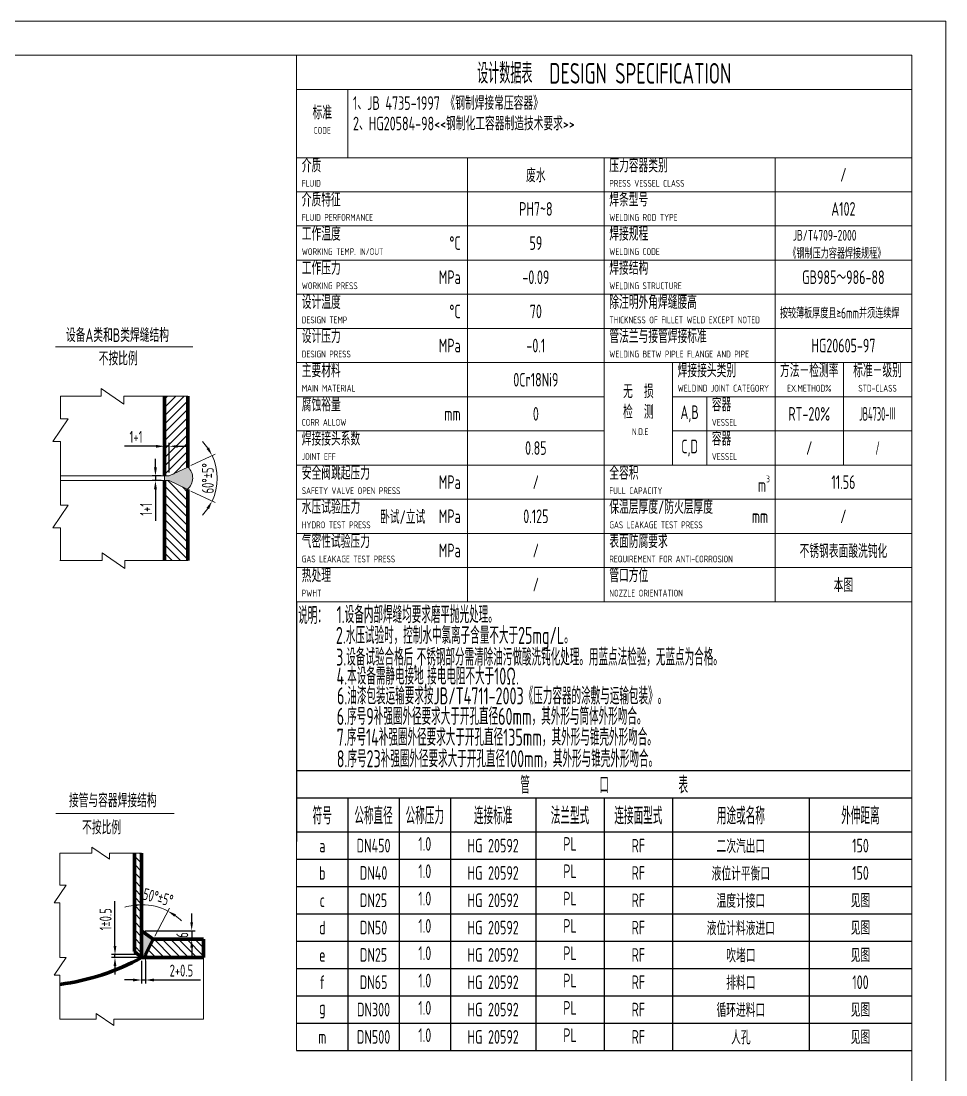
# Model space of a CAD drawing. Header units: millimetres. Extents: x -26868 to -17958, y -12097 to 518.
# Drawn here: x -22018 to -17958, y -4110 to 518 of the extents above; entities that cross this region are included whole.
import ezdxf
from ezdxf.enums import TextEntityAlignment as Align

# ---------------------------------------------------------------- set-up
doc = ezdxf.new("R2010")
doc.units = ezdxf.units.MM
doc.linetypes.add('ACAD_ISO02W100', pattern=[11, 8, -3])
for name, color, linetype, lineweight in [('标注', 7, 'Continuous', 18), ('粗实线', 4, 'Continuous', 70), ('细实线', 7, 'Continuous', 18), ('虚线', 2, 'ACAD_ISO02W100', 18)]:
    doc.layers.add(name, color=color, linetype=linetype, lineweight=lineweight)
doc.styles.add('HGCAD', font='gbenor.shx', dxfattribs={"width": 0.75, "bigfont": 'gbcbig.shx'})
doc.dimstyles.new('HGCAD$0', dxfattribs={"dimscale": 15, "dimtxt": 3.5, "dimasz": 2.5, "dimexe": 1, "dimexo": 1, "dimgap": 1, "dimtad": 1, "dimdsep": 46, "dimtxsty": 'HGCAD', "dimcen": 0, "dimadec": 1, "dimazin": 0, "dimtfac": 1, "dimtmove": 0, "dimatfit": 1, "dimfxl": 1, "dimarcsym": 0})
doc.dimstyles.new('HGCAD$2', dxfattribs={"dimscale": 15, "dimtxt": 3.5, "dimasz": 2.5, "dimexe": 1, "dimexo": 1, "dimgap": 1, "dimtad": 2, "dimtih": 1, "dimdsep": 46, "dimtxsty": 'HGCAD', "dimcen": 0, "dimazin": 0, "dimtfac": 1, "dimtmove": 0, "dimatfit": 1, "dimfxl": 1, "dimarcsym": 0})

# ---------------------------------------------------------------- blocks, each defined once
blk = doc.blocks.new('HGCAD#HGTFTK~A1Z~HGCAD图框')
at = {"layer": '细实线', "color": 7}
blk.add_lwpolyline([(10, -10), (-584, -10), (-584, 831), (10, 831)], close=True, dxfattribs=at)
at = {"layer": '细实线', "color": 2}
blk.add_lwpolyline([(0, 0), (-559, 0), (-559, 821), (0, 821)], close=True, dxfattribs=at)
blk = doc.blocks.new('*D46')
at = {"layer": 'Defpoints', "color": 0, "ltscale": 15}
for p in [(-21488.5, -3476.8), (-21437.3, -3514.2), (-21268.9, -3514.2)]:
    blk.add_point(p, dxfattribs=at)
at = {"layer": '标注', "color": 0, "lineweight": -2, "ltscale": 15}
for p, q in [((-21268.9, -3439.3), (-21268.9, -3401.8)), ((-21473.5, -3476.8), (-21253.9, -3476.8)), ((-21422.3, -3514.2), (-21253.9, -3514.2)), ((-21268.9, -3476.8), (-21268.9, -3514.2)), ((-21268.9, -3551.7), (-21268.9, -3589.2))]:
    blk.add_line(p, q, dxfattribs=at)
at = {"layer": '标注', "color": 0, "ltscale": 15}
for points in [[(-21275.1, -3439.3), (-21262.6, -3439.3), (-21268.9, -3476.8)], [(-21275.1, -3551.7), (-21262.6, -3551.7), (-21268.9, -3514.2)]]:
    blk.add_solid(points, dxfattribs=at)
at = {"layer": '标注', "color": 0, "ltscale": 15, "insert": (-21310.1, -3495.5), "char_height": 52.5, "attachment_point": 5, "rotation": 90, "style": 'HGCAD'}
blk.add_mtext('6', dxfattribs=at)
blk = doc.blocks.new('*D47')
at = {"layer": 'Defpoints', "color": 0, "ltscale": 15}
for p in [(-21488.5, -3594.2), (-21472.1, -3594.2), (-21472.1, -3693.2)]:
    blk.add_point(p, dxfattribs=at)
at = {"layer": '标注', "color": 0, "lineweight": -2, "ltscale": 15}
for p, q in [((-21488.5, -3609.2), (-21488.5, -3708.2)), ((-21472.1, -3609.2), (-21472.1, -3708.2)), ((-21526, -3693.2), (-21563.5, -3693.2)), ((-21488.5, -3693.2), (-21472.1, -3693.2)), ((-21434.6, -3693.2), (-21230.8, -3693.2))]:
    blk.add_line(p, q, dxfattribs=at)
at = {"layer": '标注', "color": 0, "ltscale": 15}
for points in [[(-21526, -3686.9), (-21526, -3699.4), (-21488.5, -3693.2)], [(-21434.6, -3686.9), (-21434.6, -3699.4), (-21472.1, -3693.2)]]:
    blk.add_solid(points, dxfattribs=at)
at = {"layer": '标注', "color": 0, "ltscale": 15, "insert": (-21314, -3651.9), "char_height": 52.5, "attachment_point": 5, "style": 'HGCAD'}
blk.add_mtext('2+0.5', dxfattribs=at)
blk = doc.blocks.new('*D48')
at = {"layer": 'Defpoints', "color": 0, "ltscale": 15}
for p in [(-21605.5, -3581.8), (-21472.1, -3581.8), (-21472.1, -3594.2)]:
    blk.add_point(p, dxfattribs=at)
at = {"layer": '标注', "color": 0, "lineweight": -2, "ltscale": 15}
for p, q in [((-21605.5, -3544.3), (-21605.5, -3346.6)), ((-21487.1, -3581.8), (-21620.5, -3581.8)), ((-21487.1, -3594.2), (-21620.5, -3594.2)), ((-21605.5, -3594.2), (-21605.5, -3581.8)), ((-21605.5, -3631.7), (-21605.5, -3669.2))]:
    blk.add_line(p, q, dxfattribs=at)
at = {"layer": '标注', "color": 0, "ltscale": 15}
for points in [[(-21611.8, -3544.3), (-21599.3, -3544.3), (-21605.5, -3581.8)], [(-21611.8, -3631.7), (-21599.3, -3631.7), (-21605.5, -3594.2)]]:
    blk.add_solid(points, dxfattribs=at)
at = {"layer": '标注', "color": 0, "ltscale": 15, "insert": (-21646.8, -3426.7), "char_height": 52.5, "attachment_point": 5, "rotation": 90, "style": 'HGCAD'}
blk.add_mtext('1%%p0.5', dxfattribs=at)
blk = doc.blocks.new('*D49')
at = {"layer": 'Defpoints', "color": 0, "ltscale": 15}
for p in [(-21488.5, -3135.7), (-21448.9, -3365.7), (-21437.3, -3514.2), (-21488.5, -3594.2), (-21472.1, -3581.8)]:
    blk.add_point(p, dxfattribs=at)
at = {"layer": '标注', "color": 0, "ltscale": 15}
blk.add_line((-21430.4, -3500.9), (-21366.7, -3377.1), dxfattribs=at)
for start, end in [(98.5656, 107.1311), (62.7614, 90), (45.6303, 54.1958)]:
    blk.add_arc((-21488.5, -3613.6), 251.1, start, end, dxfattribs=at)
for points in [[(-21526.3, -3359.1), (-21525.4, -3371.6), (-21488.5, -3362.6)], [(-21344.9, -3415.3), (-21338.3, -3404.7), (-21373.6, -3390.4)]]:
    blk.add_solid(points, dxfattribs=at)
at = {"layer": '标注', "color": 0, "ltscale": 15, "insert": (-21416.4, -3330.3), "char_height": 52.5, "attachment_point": 5, "rotation": 345.7297, "style": 'HGCAD'}
blk.add_mtext('50%%d%%p5%%D', dxfattribs=at)
blk = doc.blocks.new('*D20')
at = {"layer": 'Defpoints', "color": 0, "ltscale": 15}
for p in [(-21367.3, -1349.2), (-21387.8, -1479.6), (-21367.3, -1479.6)]:
    blk.add_point(p, dxfattribs=at)
at = {"layer": '标注', "color": 0, "lineweight": -2, "ltscale": 15}
for p, q in [((-21387.8, -1464.6), (-21387.8, -1334.2)), ((-21367.3, -1464.6), (-21367.3, -1334.2)), ((-21425.3, -1349.2), (-21564, -1349.2)), ((-21367.3, -1349.2), (-21387.8, -1349.2)), ((-21329.8, -1349.2), (-21292.3, -1349.2))]:
    blk.add_line(p, q, dxfattribs=at)
at = {"layer": '标注', "color": 0, "ltscale": 15}
for points in [[(-21425.3, -1343), (-21425.3, -1355.5), (-21387.8, -1349.2)], [(-21329.8, -1343), (-21329.8, -1355.5), (-21367.3, -1349.2)]]:
    blk.add_solid(points, dxfattribs=at)
at = {"layer": '标注', "color": 0, "ltscale": 15, "insert": (-21513.4, -1308), "char_height": 52.5, "attachment_point": 5, "style": 'HGCAD'}
blk.add_mtext('1+1', dxfattribs=at)
blk = doc.blocks.new('*D21')
at = {"layer": 'Defpoints', "color": 0, "ltscale": 15}
for p in [(-21387.8, -1479.6), (-21428, -1500.1), (-21387.8, -1500.1)]:
    blk.add_point(p, dxfattribs=at)
at = {"layer": '标注', "color": 0, "lineweight": -2, "ltscale": 15}
for p, q in [((-21428, -1442.1), (-21428, -1404.6)), ((-21402.8, -1479.6), (-21443, -1479.6)), ((-21428, -1479.6), (-21428, -1500.1)), ((-21402.8, -1500.1), (-21443, -1500.1)), ((-21428, -1537.6), (-21428, -1676.3))]:
    blk.add_line(p, q, dxfattribs=at)
at = {"layer": '标注', "color": 0, "ltscale": 15}
for points in [[(-21434.2, -1442.1), (-21421.7, -1442.1), (-21428, -1479.6)], [(-21434.2, -1537.6), (-21421.7, -1537.6), (-21428, -1500.1)]]:
    blk.add_solid(points, dxfattribs=at)
at = {"layer": '标注', "color": 0, "ltscale": 15, "insert": (-21469.2, -1625.7), "char_height": 52.5, "attachment_point": 5, "rotation": 90, "style": 'HGCAD'}
blk.add_mtext('1+1', dxfattribs=at)
blk = doc.blocks.new('*D22')
at = {"layer": 'Defpoints', "color": 0, "ltscale": 15}
for p in [(-21367.3, -1479.6), (-21285.4, -1440.6), (-21367.3, -1500.1), (-21159.2, -1524.1), (-21285.4, -1539.1)]:
    blk.add_point(p, dxfattribs=at)
at = {"layer": '标注', "color": 0, "ltscale": 15}
for p, q in [((-21271.9, -1434.2), (-21165.7, -1383.6)), ((-21271.9, -1545.6), (-21165.7, -1596.1))]:
    blk.add_line(p, q, dxfattribs=at)
for start, end in [(34.7306, 43.9952), (334.534, 25.466), (316.0048, 325.2694)]:
    blk.add_arc((-21388.8, -1489.9), 232.2, start, end, dxfattribs=at)
for points in [[(-21192.6, -1354.5), (-21203.4, -1360.7), (-21179.2, -1390)], [(-21203.4, -1619), (-21192.6, -1625.3), (-21179.2, -1589.7)]]:
    blk.add_solid(points, dxfattribs=at)
at = {"layer": '标注', "color": 0, "ltscale": 15, "insert": (-21197.9, -1489.9), "char_height": 52.5, "attachment_point": 5, "rotation": 90, "style": 'HGCAD'}
blk.add_mtext('60%%d%%p5%%D', dxfattribs=at)
blk = doc.blocks.new('HGCAD设计数据表-管口表-表头')
at = {"color": 7, "linetype": 'Continuous', "lineweight": -3}
for p, q in [((-180, 0), (-180, -18)), ((-180, -8), (0, -8)), ((-165, -8), (-165, -18)), ((-150, -8), (-150, -18)), ((-135, -8), (-135, -18)), ((-110, -8), (-110, -18)), ((-90, -8), (-90, -18)), ((-70, -8), (-70, -18)), ((-30, -8), (-30, -18)), ((-180, -18), (0, -18))]:
    blk.add_line(p, q, dxfattribs=at)
at = {"color": 7, "linetype": 'Continuous', "lineweight": -3, "style": 'HGCAD', "width": 0.75}
for s, p in [('管          口          表', (-90, -4)), ('符号', (-172.5, -13)), ('公称直径', (-157.5, -13)), ('公称压力', (-142.5, -13)), ('连接标准', (-122.5, -13)), ('法兰型式', (-100, -13)), ('连接面型式', (-80, -13)), ('用途或名称', (-50, -13)), ('外伸距离', (-15, -13))]:
    blk.add_text(s, height=5, dxfattribs=at).set_placement(p, align=Align.MIDDLE)
blk = doc.blocks.new('HGCAD设计数据表-管口表-内容')
at = {"color": 7, "linetype": 'Continuous', "lineweight": -3}
for p, q in [((-165, 0), (-165, -8)), ((-150, 0), (-150, -8)), ((-135, 0), (-135, -8)), ((-110, 0), (-110, -8)), ((-90, 0), (-90, -8)), ((-70, 0), (-70, -8)), ((-30, 0), (-30, -8)), ((-180, -8), (0, -8))]:
    blk.add_line(p, q, dxfattribs=at)
at = {"layer": '细实线', "color": 4}
blk.add_line((-180, 0), (-180, -8), dxfattribs=at)
at = {"color": 7, "linetype": 'Continuous', "lineweight": -3, "style": 'HGCAD', "width": 0.75, "flags": 8}
for tag, p in [('NO', (-172.5, -4)), ('PARTNO', (-157.5, -4)), ('PARTNAME', (-142.5, -3.5)), ('NUM', (-122.5, -4)), ('MATERIAL', (-100, -3.5)), ('ONE', (-80, -4)), ('ALL', (-50, -4)), ('NOTICE', (-15, -4))]:
    blk.add_attdef(tag, text='', height=4, dxfattribs=at).set_placement(p, align=Align.MIDDLE)
blk = doc.blocks.new('HGCAD设计数据表-容器')
at = {"color": 4, "linetype": 'Continuous'}
for p, q in [((-180, 0), (-180, -160)), ((-180, -10), (0, -10)), ((-180, -30), (0, -30)), ((-90, -30), (-90, -160)), ((-180, -160), (0, -160))]:
    blk.add_line(p, q, dxfattribs=at)
at = {"color": 7, "linetype": 'Continuous'}
for p, q in [((-165, -10), (-165, -30)), ((-130, -30), (-130, -160)), ((-40, -30), (-40, -160)), ((-180, -40), (0, -40)), ((-180, -50), (0, -50)), ((-180, -60), (0, -60)), ((-180, -70), (0, -70)), ((-180, -80), (0, -80)), ((-180, -90), (0, -90)), ((-70, -90), (-70, -120)), ((-20, -90), (-20, -120)), ((-180, -100), (-90, -100)), ((-70, -100), (0, -100)), ((-60, -100), (-60, -120)), ((-180, -110), (-90, -110)), ((-70, -110), (0, -110)), ((-180, -120), (-90, -120)), ((-90, -120), (0, -120)), ((-180, -130), (0, -130)), ((-180, -140), (0, -140)), ((-180, -150), (0, -150))]:
    blk.add_line(p, q, dxfattribs=at)
at = {"color": 7, "linetype": 'Continuous', "style": 'HGCAD', "width": 0.75}
for s, height, p in [('设计数据表  DESIGN SPECIFICATION', 6, (-90, -5)), ('A,B', 4, (-65, -105)), ('C,D', 4, (-65, -115))]:
    blk.add_text(s, height=height, dxfattribs=at).set_placement(p, align=Align.MIDDLE)
for s, p in [('标准', (-172.5, -20)), ('方法－检测率', (-30, -95.5)), ('标准－级别', (-10, -95.5)), ('无  损', (-80, -101.63)), ('检  测', (-80, -107.63))]:
    blk.add_text(s, height=4, dxfattribs=at).set_placement(p, align=Align.BOTTOM_CENTER)
for s, p in [('CODE', (-172.5, -21)), ('EX.METHOD%%%', (-30, -96.5)), ('STD-CLASS', (-10, -96.5)), ('N.D.E', (-79.46, -109.23))]:
    blk.add_text(s, height=2, dxfattribs=at).set_placement(p, align=Align.TOP_CENTER)
for s, p in [('介质', (-178.5, -35.5)), ('压力容器类别', (-88.5, -35.5)), ('介质特征', (-178.5, -45.5)), ('焊条型号', (-88.5, -45.5)), ('工作温度', (-178.5, -55.5)), ('焊接规程', (-88.5, -55.5)), ('工作压力', (-178.5, -65.5)), ('焊接结构', (-88.5, -65.5)), ('设计温度', (-178.5, -75.5)), ('除注明外角焊缝腰高', (-88.5, -75.5)), ('设计压力', (-178.5, -85.5)), ('管法兰与接管焊接标准', (-88.5, -85.5)), ('主要材料', (-178.5, -95.5)), ('焊接接头类别', (-68.5, -95.5)), ('腐蚀裕量', (-178.5, -105.5)), ('容器', (-58.5, -105.5)), ('焊接接头系数', (-178.5, -115.5)), ('容器', (-58.5, -115.5)), ('安全阀跳起压力', (-178.5, -125.5)), ('全容积', (-88.5, -125.5)), ('水压试验压力', (-178.5, -135.5)), ('保温层厚度/防火层厚度', (-88.5, -135.5)), ('气密性试验压力', (-178.5, -145.5)), ('表面防腐要求', (-88.5, -145.5)), ('热处理', (-178.5, -155.5)), ('管口方位', (-88.5, -155.5))]:
    blk.add_text(s, height=4, dxfattribs=at).set_placement(p, align=Align.BOTTOM_LEFT)
for s, p in [('FLUID', (-178.5, -36.5)), ('PRESS VESSEL CLASS', (-88.5, -36.5)), ('FLUID PERFORMANCE', (-178.5, -46.5)), ('WELDING ROD TYPE', (-88.5, -46.5)), ('WORKING TEMP. IN/OUT', (-178.5, -56.5)), ('WELDING CODE', (-88.5, -56.5)), ('WORKING PRESS', (-178.5, -66.5)), ('WELDING STRUCTURE', (-88.5, -66.5)), ('DESIGN TEMP', (-178.5, -76.5)), ('THICKNESS OF FILLET WELD EXCEPT NOTED', (-88.5, -76.5)), ('DESIGN PRESS', (-178.5, -86.5)), ('WELDING BETW PIPLE FLANGE AND PIPE', (-88.5, -86.5)), ('MAIN MATERIAL', (-178.5, -96.5)), ('WELDIND JOINT CATEGORY', (-68.5, -96.5)), ('CORR ALLOW', (-178.5, -106.5)), ('VESSEL', (-58.5, -106.5)), ('JOINT EFF', (-178.5, -116.5)), ('VESSEL', (-58.5, -116.5)), ('SAFETY VALVE OPEN PRESS ', (-178.5, -126.5)), ('FULL CAPACITY', (-88.5, -126.5)), ('HYDRO TEST PRESS', (-178.5, -136.5)), ('GAS LEAKAGE TEST PRESS', (-88.5, -136.5)), ('GAS LEAKAGE TEST PRESS', (-178.5, -146.5)), ('REQUIREMENT FOR ANTI-CORROSION', (-88.5, -146.5)), ('PWHT', (-178.5, -156.5)), ('NOZZLE ORIENTATION', (-88.5, -156.5))]:
    blk.add_text(s, height=2, dxfattribs=at).set_placement(p, align=Align.TOP_LEFT)
for s, p in [('%%DC', (-132, -55)), ('MPa', (-132, -65)), ('%%DC', (-132, -75)), ('MPa', (-132, -85)), ('mm', (-132, -105)), ('MPa', (-132, -125)), ('MPa', (-132, -135)), ('mm', (-42, -135)), ('MPa', (-132, -145))]:
    blk.add_text(s, height=4, dxfattribs=at).set_placement(p, align=Align.MIDDLE_RIGHT)
at = {"color": 7, "linetype": 'Continuous', "insert": (-41.5, -125.46), "char_height": 4, "width": 8.9615, "attachment_point": 6, "style": 'HGCAD'}
blk.add_mtext('m\\A1;{\\H0.5x;\\S3^ ;}', dxfattribs=at)
at = {"color": 7, "linetype": 'Continuous', "style": 'HGCAD', "width": 0.75}
for tag, p in [('1.', (-163.5, -14)), ('2.', (-163.5, -20)), ('3.', (-163.5, -26))]:
    blk.add_attdef(tag, text='', height=4, dxfattribs=at).set_placement(p, align=Align.MIDDLE_LEFT)
at = {"color": 7, "linetype": 'Continuous', "style": 'HGCAD'}
for tag, width, p in [('A', 0.75, (-110, -35)), ('J', 0.75, (-20, -35)), ('A2', 0.75, (-110, -45)), ('K1', 0.75, (-20, -45)), ('B1', 0.75, (-110, -55)), ('K2', 0.75, (-20, -55)), ('C1', 0.75, (-110, -65)), ('K3', 0.75, (-20, -65)), ('B2', 0.75, (-110, -75)), ('K4', 0.75, (-20, -75)), ('C2', 0.75, (-110, -85)), ('K5', 0.75, (-20, -85)), ('D', 0.75, (-110, -95)), ('E', 0.75, (-110, -105)), ('P1', 0.75, (-30, -105)), ('P2', 0.48, (-10, -105)), ('F', 0.75, (-110, -115)), ('P3', 0.75, (-30, -115)), ('P4', 0.48, (-10, -115)), ('G', 0.75, (-110, -125)), ('Q', 0.75, (-20, -125)), ('HYDRO0', 0.75, (-148.97, -135)), ('H1', 0.75, (-110, -135)), ('R', 0.75, (-20, -135)), ('H2', 0.75, (-110, -145)), ('S', 0.75, (-20, -145)), ('I', 0.75, (-110, -155)), ('T', 0.75, (-20, -155))]:
    blk.add_attdef(tag, text='', height=4, dxfattribs=dict(at, width=width)).set_placement(p, align=Align.MIDDLE)

msp = doc.modelspace()

# ---------------------------------------------------------------- hatches: boundary and pattern name
at = {"layer": '标注', "ltscale": 20}
h = msp.add_hatch(dxfattribs=at)
h.set_pattern_fill('ANSI31', color=256, scale=8.192, style=0)
h.set_pattern_definition([(45, (10165.534, 20553.656), (-18.391565, 18.391565), [])])
h.paths.add_polyline_path([(-21285.4, -1129.124), (-21387.8, -1129.124), (-21387.8, -1479.628), (-21367.32, -1479.628), (-21285.4, -1440.614)])
h.paths.add_polyline_path([(-21562.103, -1268.587), (-21464.675, -1268.587), (-21464.675, -1347.337), (-21562.103, -1347.337)], flags=9)
at = {"layer": '标注'}
for points in [[(-21285.4, -1440.614), (-21367.32, -1479.628), (-21387.8, -1479.628), (-21387.8, -1500.108), (-21367.32, -1500.108), (-21287.468, -1538.137, 0.45025107)], [(-21437.304, -3514.219), (-21488.486, -3476.809), (-21488.486, -3594.219), (-21472.117, -3594.219), (-21472.117, -3581.846)]]:
    msp.add_hatch(color=256, dxfattribs=at).paths.add_polyline_path(points)
at = {"layer": '标注', "ltscale": 20}
h = msp.add_hatch(dxfattribs=at)
h.set_pattern_fill('ANSI31', color=256, scale=8.192, angle=90, style=0)
h.set_pattern_definition([(135, (10165.534, 20553.656), (-18.391565, -18.391565), [])])
h.paths.add_polyline_path([(-21387.8, -1850.611), (-21285.4, -1850.611), (-21285.4, -1539.122), (-21367.32, -1500.108), (-21387.8, -1500.108)])
at = {"layer": '标注'}
h = msp.add_hatch(dxfattribs=at)
h.set_pattern_fill('ANSI31', color=256, scale=8, angle=90, style=0)
h.set_pattern_definition([(135, (-20041.595, -1035.505), (-17.96051, -17.96051), [])])
h.paths.add_polyline_path([(-21488.486, -3135.721), (-21520.486, -3135.721), (-21520.486, -3568.013), (-21488.486, -3594.219)])
at = {"layer": '标注', "ltscale": 15}
h = msp.add_hatch(dxfattribs=at)
h.set_pattern_fill('ANSI31', color=256, scale=8, angle=90, style=0)
h.set_pattern_definition([(135, (-12433.003, -16933.526), (-17.960512, -17.960512), [])])
h.paths.add_polyline_path([(-21216.486, -3514.219), (-21437.304, -3514.219), (-21467.926, -3573.704), (-21216.486, -3573.704)])
h.paths.add_polyline_path([(-21467.926, -3573.704), (-21472.117, -3581.846), (-21472.117, -3594.219), (-21216.486, -3594.219), (-21216.486, -3573.704)])

# ---------------------------------------------------------------- linework, layer by layer
at = {"layer": '标注'}
for p, q in [((-21866.246, -912.776), (-21264.16, -912.776)), ((-21566.732, -1163.769), (-21665.642, -1096.052)), ((-21665.642, -1096.052), (-21665.642, -1129.124)), ((-21665.642, -1129.124), (-21844.989, -1129.124)), ((-21844.989, -1129.124), (-21844.989, -1228.99)), ((-21844.989, -1129.124), (-21844.989, -1228.99)), ((-21285.4, -1129.124), (-21566.732, -1129.124)), ((-21566.732, -1129.124), (-21566.732, -1163.769)), ((-21810.345, -1228.99), (-21878.061, -1327.9)), ((-21844.989, -1228.99), (-21810.345, -1228.99)), ((-21878.061, -1327.9), (-21844.989, -1327.9)), ((-21844.989, -1327.9), (-21844.989, -1503.794)), ((-21844.989, -1371.652), (-21844.989, -1499.741)), ((-21387.8, -1479.628), (-21844.989, -1479.628)), ((-21387.8, -1479.628), (-21367.32, -1479.628)), ((-21387.8, -1479.628), (-21387.8, -1500.108)), ((-21367.32, -1479.628), (-21285.4, -1440.614)), ((-21387.8, -1500.108), (-21844.989, -1500.108)), ((-21844.989, -1503.794), (-21844.989, -1608.168)), ((-21387.8, -1500.108), (-21367.32, -1500.108)), ((-21367.32, -1500.108), (-21285.4, -1539.122)), ((-21810.345, -1608.168), (-21878.061, -1707.078)), ((-21844.989, -1598.651), (-21844.989, -1608.168)), ((-21844.989, -1608.168), (-21810.345, -1608.168)), ((-21878.061, -1707.078), (-21844.989, -1707.078)), ((-21844.989, -1707.078), (-21844.989, -1850.611)), ((-21661.666, -1850.611), (-21846.96, -1850.611)), ((-21562.756, -1885.256), (-21661.666, -1817.539)), ((-21661.666, -1817.539), (-21661.666, -1850.611)), ((-21336.6, -1850.611), (-21562.756, -1850.611)), ((-21562.756, -1850.611), (-21562.756, -1885.256)), ((-21285.4, -1850.611), (-21387.8, -1850.611)), ((-21707.089, -3135.721), (-21847.204, -3135.721)), ((-21847.204, -3135.721), (-21847.204, -3277.051)), ((-21629.816, -3162.787), (-21707.089, -3109.884)), ((-21707.089, -3109.884), (-21707.089, -3135.721)), ((-21488.486, -3135.721), (-21629.816, -3135.721)), ((-21629.816, -3135.721), (-21629.816, -3162.787)), ((-21820.138, -3277.051), (-21873.042, -3354.325)), ((-21847.204, -3277.051), (-21820.138, -3277.051)), ((-21873.042, -3354.325), (-21847.204, -3354.325)), ((-21847.204, -3354.325), (-21847.204, -3494.439)), ((-21847.204, -3494.439), (-21847.204, -3594.509)), ((-21820.138, -3594.509), (-21873.042, -3671.783)), ((-21847.204, -3594.509), (-21820.138, -3594.509)), ((-21216.486, -3594.219), (-21216.486, -3865.731)), ((-21873.042, -3671.783), (-21847.204, -3671.783)), ((-21847.204, -3671.783), (-21847.204, -3865.731)), ((-21610.537, -3892.797), (-21687.81, -3839.894)), ((-21687.81, -3839.894), (-21687.81, -3865.731)), ((-21687.81, -3865.731), (-21847.204, -3865.731)), ((-21375.859, -3865.731), (-21610.537, -3865.731)), ((-21610.537, -3865.731), (-21610.537, -3892.797)), ((-21216.486, -3865.731), (-21375.859, -3865.731))]:
    msp.add_line(p, q, dxfattribs=at)
at = {"layer": '标注', "ltscale": 20}
msp.add_line((-21865.703, -2961.411), (-21346.079, -2961.411), dxfattribs=at)
at = {"layer": '标注', "ltscale": 15}
msp.add_line((-21472.117, -3594.219), (-21472.117, -3663.555), dxfattribs=at)
at = {"layer": '标注'}
msp.add_arc((-21329.606, -1488.46), 65.142, 310.30608, 47.264909, dxfattribs=at)
at = {"layer": '粗实线'}
for p, q in [((-21387.8, -1479.628), (-21387.8, -1129.124)), ((-21285.4, -1440.614), (-21285.4, -1129.124)), ((-21387.8, -1500.108), (-21387.8, -1850.611)), ((-21285.4, -1539.122), (-21285.4, -1850.611)), ((-21520.486, -3135.721), (-21520.486, -3568.013)), ((-21488.486, -3135.721), (-21488.486, -3594.219)), ((-21437.304, -3514.219), (-21488.486, -3476.809)), ((-21472.117, -3581.846), (-21437.304, -3514.219)), ((-21437.304, -3514.219), (-21216.486, -3514.219)), ((-21216.486, -3514.219), (-21216.486, -3594.219)), ((-21520.486, -3568.013), (-21488.486, -3594.219)), ((-21488.486, -3594.219), (-21216.486, -3594.219)), ((-21472.117, -3581.846), (-21472.117, -3594.219))]:
    msp.add_line(p, q, dxfattribs=at)
at = {"layer": '粗实线', "lineweight": -3}
for p, q in [((-20808.087, -2031.713), (-20808.087, -3085.463)), ((-20808.087, -2773.093), (-18115.587, -2773.093))]:
    msp.add_line(p, q, dxfattribs=at)
at = {"layer": '粗实线'}
msp.add_arc((-21975.175, -2719.341), 1001.138, 277.343968, 299.08692, dxfattribs=at)

# ---------------------------------------------------------------- block references
at = {"layer": '标注', "ltscale": 8}
ref = msp.add_blockref('HGCAD设计数据表-容器', (-18108.087, 368.287), dxfattribs=dict(at, xscale=15, yscale=15, zscale=14.99999999999976))
ref.add_attrib('1.', '1、JB 4735-1997 《钢制焊接常压容器》', dxfattribs={"layer": '0', "color": 7, "linetype": 'Continuous', "height": 60, "style": 'HGCAD', "width": 0.75}).set_placement((-20560.587, 158.287), align=Align.MIDDLE_LEFT)
ref.add_attrib('2.', '2、HG20584-98<<钢制化工容器制造技术要求>>', dxfattribs={"layer": '0', "color": 7, "linetype": 'Continuous', "height": 60, "style": 'HGCAD', "width": 0.75}).set_placement((-20560.587, 68.287), align=Align.MIDDLE_LEFT)
ref.add_attrib('A', '废水', dxfattribs={"layer": '0', "color": 7, "linetype": 'Continuous', "height": 60, "style": 'HGCAD', "width": 0.75}).set_placement((-19758.087, -156.713), align=Align.MIDDLE)
ref.add_attrib('A2', 'PH7~8', dxfattribs={"layer": '0', "color": 7, "linetype": 'Continuous', "height": 60, "style": 'HGCAD', "width": 0.75}).set_placement((-19758.087, -306.713), align=Align.MIDDLE)
ref.add_attrib('B1', '59', dxfattribs={"layer": '0', "color": 7, "linetype": 'Continuous', "height": 60, "style": 'HGCAD', "width": 0.75}).set_placement((-19758.087, -456.713), align=Align.MIDDLE)
ref.add_attrib('B2', '70', dxfattribs={"layer": '0', "color": 7, "linetype": 'Continuous', "height": 60, "style": 'HGCAD', "width": 0.75}).set_placement((-19758.087, -756.713), align=Align.MIDDLE)
ref.add_attrib('C1', '-0.09', dxfattribs={"layer": '0', "color": 7, "linetype": 'Continuous', "height": 60, "style": 'HGCAD', "width": 0.75}).set_placement((-19758.087, -606.713), align=Align.MIDDLE)
ref.add_attrib('C2', '-0.1', dxfattribs={"layer": '0', "color": 7, "linetype": 'Continuous', "height": 60, "style": 'HGCAD', "width": 0.75}).set_placement((-19758.087, -906.713), align=Align.MIDDLE)
ref.add_attrib('D', '0Cr18Ni9', dxfattribs={"layer": '0', "color": 7, "linetype": 'Continuous', "height": 60, "style": 'HGCAD', "width": 0.75}).set_placement((-19758.087, -1056.713), align=Align.MIDDLE)
ref.add_attrib('E', '0', dxfattribs={"layer": '0', "color": 7, "linetype": 'Continuous', "height": 60, "style": 'HGCAD', "width": 0.75}).set_placement((-19758.087, -1206.713), align=Align.MIDDLE)
ref.add_attrib('F', '0.85', dxfattribs={"layer": '0', "color": 7, "linetype": 'Continuous', "height": 60, "style": 'HGCAD', "width": 0.75}).set_placement((-19758.087, -1356.713), align=Align.MIDDLE)
ref.add_attrib('G', '/', dxfattribs={"layer": '0', "color": 7, "linetype": 'Continuous', "height": 60, "style": 'HGCAD', "width": 0.75}).set_placement((-19758.087, -1506.713), align=Align.MIDDLE)
ref.add_attrib('H1', '0.125', dxfattribs={"layer": '0', "color": 7, "linetype": 'Continuous', "height": 60, "style": 'HGCAD', "width": 0.75}).set_placement((-19758.087, -1656.713), align=Align.MIDDLE)
ref.add_attrib('H2', '/', dxfattribs={"layer": '0', "color": 7, "linetype": 'Continuous', "height": 60, "style": 'HGCAD', "width": 0.75}).set_placement((-19758.087, -1806.713), align=Align.MIDDLE)
ref.add_attrib('I', '/', dxfattribs={"layer": '0', "color": 7, "linetype": 'Continuous', "height": 60, "style": 'HGCAD', "width": 0.75}).set_placement((-19758.087, -1956.713), align=Align.MIDDLE)
ref.add_attrib('J', '/', dxfattribs={"layer": '0', "color": 7, "linetype": 'Continuous', "height": 60, "style": 'HGCAD', "width": 0.75}).set_placement((-18408.087, -156.713), align=Align.MIDDLE)
ref.add_attrib('K1', 'A102', dxfattribs={"layer": '0', "color": 7, "linetype": 'Continuous', "height": 60, "style": 'HGCAD', "width": 0.75}).set_placement((-18408.087, -306.713), align=Align.MIDDLE)
ref.add_attrib('K3', 'GB985～986-88', dxfattribs={"layer": '0', "color": 7, "linetype": 'Continuous', "height": 60, "style": 'HGCAD', "width": 0.75}).set_placement((-18408.087, -606.713), align=Align.MIDDLE)
ref.add_attrib('K5', 'HG20605-97', dxfattribs={"layer": '0', "color": 7, "linetype": 'Continuous', "height": 60, "style": 'HGCAD', "width": 0.75}).set_placement((-18408.087, -906.713), align=Align.MIDDLE)
ref.add_attrib('P1', 'RT-20%', dxfattribs={"layer": '0', "color": 7, "linetype": 'Continuous', "height": 60, "style": 'HGCAD', "width": 0.75}).set_placement((-18558.087, -1206.713), align=Align.MIDDLE)
ref.add_attrib('P2', 'JB4730-Ⅲ', dxfattribs={"layer": '0', "color": 7, "linetype": 'Continuous', "height": 60, "style": 'HGCAD', "width": 0.48}).set_placement((-18258.087, -1206.713), align=Align.MIDDLE)
ref.add_attrib('P3', '/', dxfattribs={"layer": '0', "color": 7, "linetype": 'Continuous', "height": 60, "style": 'HGCAD', "width": 0.75}).set_placement((-18558.087, -1356.713), align=Align.MIDDLE)
ref.add_attrib('P4', '/', dxfattribs={"layer": '0', "color": 7, "linetype": 'Continuous', "height": 60, "style": 'HGCAD', "width": 0.48}).set_placement((-18258.087, -1356.713), align=Align.MIDDLE)
ref.add_attrib('Q', '11.56', dxfattribs={"layer": '0', "color": 7, "linetype": 'Continuous', "height": 60, "style": 'HGCAD', "width": 0.75}).set_placement((-18408.087, -1506.713), align=Align.MIDDLE)
ref.add_attrib('R', '/', dxfattribs={"layer": '0', "color": 7, "linetype": 'Continuous', "height": 60, "style": 'HGCAD', "width": 0.75}).set_placement((-18408.087, -1656.713), align=Align.MIDDLE)
ref.add_attrib('S', '不锈钢表面酸洗钝化', dxfattribs={"layer": '0', "color": 7, "linetype": 'Continuous', "height": 60, "style": 'HGCAD', "width": 0.75}).set_placement((-18408.087, -1806.713), align=Align.MIDDLE)
ref.add_attrib('T', '本图', dxfattribs={"layer": '0', "color": 7, "linetype": 'Continuous', "height": 60, "style": 'HGCAD', "width": 0.75}).set_placement((-18408.087, -1956.713), align=Align.MIDDLE)
ref.add_attrib('HYDRO0', '卧试/立试', dxfattribs={"layer": '0', "color": 7, "linetype": 'Continuous', "height": 60, "style": 'HGCAD', "width": 0.75}).set_placement((-20342.591, -1656.713), align=Align.MIDDLE)
at = {"layer": '标注', "ltscale": 12, "xscale": 15, "yscale": 15, "zscale": 14.99999999999976}
msp.add_blockref('HGCAD设计数据表-管口表-表头', (-18108.087, -2773.093), dxfattribs=at)
at = {"layer": '标注', "ltscale": 12}
ref = msp.add_blockref('HGCAD设计数据表-管口表-内容', (-18108.087, -3043.093), dxfattribs=dict(at, xscale=15, yscale=15, zscale=14.99999999999976))
ref.add_attrib('ALL', '二次汽出口', dxfattribs={"layer": '0', "color": 7, "linetype": 'Continuous', "lineweight": 0, "height": 60, "style": 'HGCAD', "width": 0.75, "flags": 8}).set_placement((-18858.087, -3103.093), align=Align.MIDDLE)
ref.add_attrib('ONE', 'RF', dxfattribs={"layer": '0', "color": 7, "linetype": 'Continuous', "lineweight": 0, "height": 60, "style": 'HGCAD', "width": 0.75, "flags": 8}).set_placement((-19308.087, -3103.093), align=Align.MIDDLE)
ref.add_attrib('MATERIAL', 'PL', dxfattribs={"layer": '0', "color": 7, "linetype": 'Continuous', "lineweight": 0, "height": 60, "style": 'HGCAD', "width": 0.75, "flags": 8}).set_placement((-19608.087, -3095.593), align=Align.MIDDLE)
ref.add_attrib('NUM', 'HG 20592', dxfattribs={"layer": '0', "color": 7, "linetype": 'Continuous', "lineweight": 0, "height": 60, "style": 'HGCAD', "width": 0.75, "flags": 8}).set_placement((-19945.587, -3103.093), align=Align.MIDDLE)
ref.add_attrib('PARTNAME', '1.0', dxfattribs={"layer": '0', "color": 7, "linetype": 'Continuous', "lineweight": 0, "height": 60, "style": 'HGCAD', "width": 0.75, "flags": 8}).set_placement((-20245.587, -3095.593), align=Align.MIDDLE)
ref.add_attrib('PARTNO', 'DN450', dxfattribs={"layer": '0', "color": 7, "linetype": 'Continuous', "lineweight": 0, "height": 60, "style": 'HGCAD', "width": 0.75, "flags": 8}).set_placement((-20470.587, -3103.093), align=Align.MIDDLE)
ref.add_attrib('NO', 'a', dxfattribs={"layer": '0', "color": 7, "linetype": 'Continuous', "lineweight": 0, "height": 60, "style": 'HGCAD', "width": 0.75, "flags": 8}).set_placement((-20695.587, -3103.093), align=Align.MIDDLE)
ref.add_attrib('NOTICE', '150', dxfattribs={"layer": '0', "color": 7, "linetype": 'Continuous', "lineweight": 0, "height": 60, "style": 'HGCAD', "width": 0.75, "flags": 8}).set_placement((-18333.087, -3103.093), align=Align.MIDDLE)
ref = msp.add_blockref('HGCAD设计数据表-管口表-内容', (-18108.087, -3163.093), dxfattribs=dict(at, xscale=15, yscale=15, zscale=14.99999999999976))
ref.add_attrib('ALL', '液位计平衡口', dxfattribs={"layer": '0', "color": 7, "linetype": 'Continuous', "lineweight": 0, "height": 60, "style": 'HGCAD', "width": 0.75, "flags": 8}).set_placement((-18858.087, -3223.093), align=Align.MIDDLE)
ref.add_attrib('ONE', 'RF', dxfattribs={"layer": '0', "color": 7, "linetype": 'Continuous', "lineweight": 0, "height": 60, "style": 'HGCAD', "width": 0.75, "flags": 8}).set_placement((-19308.087, -3223.093), align=Align.MIDDLE)
ref.add_attrib('MATERIAL', 'PL', dxfattribs={"layer": '0', "color": 7, "linetype": 'Continuous', "lineweight": 0, "height": 60, "style": 'HGCAD', "width": 0.75, "flags": 8}).set_placement((-19608.087, -3215.593), align=Align.MIDDLE)
ref.add_attrib('NUM', 'HG 20592', dxfattribs={"layer": '0', "color": 7, "linetype": 'Continuous', "lineweight": 0, "height": 60, "style": 'HGCAD', "width": 0.75, "flags": 8}).set_placement((-19945.587, -3223.093), align=Align.MIDDLE)
ref.add_attrib('PARTNAME', '1.0', dxfattribs={"layer": '0', "color": 7, "linetype": 'Continuous', "lineweight": 0, "height": 60, "style": 'HGCAD', "width": 0.75, "flags": 8}).set_placement((-20245.587, -3215.593), align=Align.MIDDLE)
ref.add_attrib('PARTNO', 'DN40', dxfattribs={"layer": '0', "color": 7, "linetype": 'Continuous', "lineweight": 0, "height": 60, "style": 'HGCAD', "width": 0.75, "flags": 8}).set_placement((-20470.587, -3223.093), align=Align.MIDDLE)
ref.add_attrib('NO', 'b', dxfattribs={"layer": '0', "color": 7, "linetype": 'Continuous', "lineweight": 0, "height": 60, "style": 'HGCAD', "width": 0.75, "flags": 8}).set_placement((-20695.587, -3223.093), align=Align.MIDDLE)
ref.add_attrib('NOTICE', '150', dxfattribs={"layer": '0', "color": 7, "linetype": 'Continuous', "lineweight": 0, "height": 60, "style": 'HGCAD', "width": 0.75, "flags": 8}).set_placement((-18333.087, -3223.093), align=Align.MIDDLE)
ref = msp.add_blockref('HGCAD设计数据表-管口表-内容', (-18108.087, -3283.093), dxfattribs=dict(at, xscale=15, yscale=15, zscale=14.99999999999976))
ref.add_attrib('ALL', '温度计接口', dxfattribs={"layer": '0', "color": 7, "linetype": 'Continuous', "lineweight": 0, "height": 60, "style": 'HGCAD', "width": 0.75, "flags": 8}).set_placement((-18858.087, -3343.093), align=Align.MIDDLE)
ref.add_attrib('ONE', 'RF', dxfattribs={"layer": '0', "color": 7, "linetype": 'Continuous', "lineweight": 0, "height": 60, "style": 'HGCAD', "width": 0.75, "flags": 8}).set_placement((-19308.087, -3343.093), align=Align.MIDDLE)
ref.add_attrib('MATERIAL', 'PL', dxfattribs={"layer": '0', "color": 7, "linetype": 'Continuous', "lineweight": 0, "height": 60, "style": 'HGCAD', "width": 0.75, "flags": 8}).set_placement((-19608.087, -3335.593), align=Align.MIDDLE)
ref.add_attrib('NUM', 'HG 20592', dxfattribs={"layer": '0', "color": 7, "linetype": 'Continuous', "lineweight": 0, "height": 60, "style": 'HGCAD', "width": 0.75, "flags": 8}).set_placement((-19945.587, -3343.093), align=Align.MIDDLE)
ref.add_attrib('PARTNAME', '1.0', dxfattribs={"layer": '0', "color": 7, "linetype": 'Continuous', "lineweight": 0, "height": 60, "style": 'HGCAD', "width": 0.75, "flags": 8}).set_placement((-20245.587, -3335.593), align=Align.MIDDLE)
ref.add_attrib('PARTNO', 'DN25', dxfattribs={"layer": '0', "color": 7, "linetype": 'Continuous', "lineweight": 0, "height": 60, "style": 'HGCAD', "width": 0.75, "flags": 8}).set_placement((-20470.587, -3343.093), align=Align.MIDDLE)
ref.add_attrib('NO', 'c', dxfattribs={"layer": '0', "color": 7, "linetype": 'Continuous', "lineweight": 0, "height": 60, "style": 'HGCAD', "width": 0.75, "flags": 8}).set_placement((-20695.587, -3343.093), align=Align.MIDDLE)
ref.add_attrib('NOTICE', '见图', dxfattribs={"layer": '0', "color": 7, "linetype": 'Continuous', "lineweight": 0, "height": 60, "style": 'HGCAD', "width": 0.75, "flags": 8}).set_placement((-18333.087, -3343.093), align=Align.MIDDLE)
ref = msp.add_blockref('HGCAD设计数据表-管口表-内容', (-18108.087, -3403.093), dxfattribs=dict(at, xscale=15, yscale=15, zscale=14.99999999999976))
ref.add_attrib('ALL', '液位计料液进口', dxfattribs={"layer": '0', "color": 7, "linetype": 'Continuous', "lineweight": 0, "height": 60, "style": 'HGCAD', "width": 0.75, "flags": 8}).set_placement((-18858.087, -3463.093), align=Align.MIDDLE)
ref.add_attrib('ONE', 'RF', dxfattribs={"layer": '0', "color": 7, "linetype": 'Continuous', "lineweight": 0, "height": 60, "style": 'HGCAD', "width": 0.75, "flags": 8}).set_placement((-19308.087, -3463.093), align=Align.MIDDLE)
ref.add_attrib('MATERIAL', 'PL', dxfattribs={"layer": '0', "color": 7, "linetype": 'Continuous', "lineweight": 0, "height": 60, "style": 'HGCAD', "width": 0.75, "flags": 8}).set_placement((-19608.087, -3455.593), align=Align.MIDDLE)
ref.add_attrib('NUM', 'HG 20592', dxfattribs={"layer": '0', "color": 7, "linetype": 'Continuous', "lineweight": 0, "height": 60, "style": 'HGCAD', "width": 0.75, "flags": 8}).set_placement((-19945.587, -3463.093), align=Align.MIDDLE)
ref.add_attrib('PARTNAME', '1.0', dxfattribs={"layer": '0', "color": 7, "linetype": 'Continuous', "lineweight": 0, "height": 60, "style": 'HGCAD', "width": 0.75, "flags": 8}).set_placement((-20245.587, -3455.593), align=Align.MIDDLE)
ref.add_attrib('PARTNO', 'DN50', dxfattribs={"layer": '0', "color": 7, "linetype": 'Continuous', "lineweight": 0, "height": 60, "style": 'HGCAD', "width": 0.75, "flags": 8}).set_placement((-20470.587, -3463.093), align=Align.MIDDLE)
ref.add_attrib('NO', 'd', dxfattribs={"layer": '0', "color": 7, "linetype": 'Continuous', "lineweight": 0, "height": 60, "style": 'HGCAD', "width": 0.75, "flags": 8}).set_placement((-20695.587, -3463.093), align=Align.MIDDLE)
ref.add_attrib('NOTICE', '见图', dxfattribs={"layer": '0', "color": 7, "linetype": 'Continuous', "lineweight": 0, "height": 60, "style": 'HGCAD', "width": 0.75, "flags": 8}).set_placement((-18333.087, -3463.093), align=Align.MIDDLE)
ref = msp.add_blockref('HGCAD设计数据表-管口表-内容', (-18108.087, -3523.093), dxfattribs=dict(at, xscale=15, yscale=15, zscale=14.99999999999976))
ref.add_attrib('ALL', '吹堵口', dxfattribs={"layer": '0', "color": 7, "linetype": 'Continuous', "lineweight": 0, "height": 60, "style": 'HGCAD', "width": 0.75, "flags": 8}).set_placement((-18858.087, -3583.093), align=Align.MIDDLE)
ref.add_attrib('ONE', 'RF', dxfattribs={"layer": '0', "color": 7, "linetype": 'Continuous', "lineweight": 0, "height": 60, "style": 'HGCAD', "width": 0.75, "flags": 8}).set_placement((-19308.087, -3583.093), align=Align.MIDDLE)
ref.add_attrib('MATERIAL', 'PL', dxfattribs={"layer": '0', "color": 7, "linetype": 'Continuous', "lineweight": 0, "height": 60, "style": 'HGCAD', "width": 0.75, "flags": 8}).set_placement((-19608.087, -3575.593), align=Align.MIDDLE)
ref.add_attrib('NUM', 'HG 20592', dxfattribs={"layer": '0', "color": 7, "linetype": 'Continuous', "lineweight": 0, "height": 60, "style": 'HGCAD', "width": 0.75, "flags": 8}).set_placement((-19945.587, -3583.093), align=Align.MIDDLE)
ref.add_attrib('PARTNAME', '1.0', dxfattribs={"layer": '0', "color": 7, "linetype": 'Continuous', "lineweight": 0, "height": 60, "style": 'HGCAD', "width": 0.75, "flags": 8}).set_placement((-20245.587, -3575.593), align=Align.MIDDLE)
ref.add_attrib('PARTNO', 'DN25', dxfattribs={"layer": '0', "color": 7, "linetype": 'Continuous', "lineweight": 0, "height": 60, "style": 'HGCAD', "width": 0.75, "flags": 8}).set_placement((-20470.587, -3583.093), align=Align.MIDDLE)
ref.add_attrib('NO', 'e', dxfattribs={"layer": '0', "color": 7, "linetype": 'Continuous', "lineweight": 0, "height": 60, "style": 'HGCAD', "width": 0.75, "flags": 8}).set_placement((-20695.587, -3583.093), align=Align.MIDDLE)
ref.add_attrib('NOTICE', '见图', dxfattribs={"layer": '0', "color": 7, "linetype": 'Continuous', "lineweight": 0, "height": 60, "style": 'HGCAD', "width": 0.75, "flags": 8}).set_placement((-18333.087, -3583.093), align=Align.MIDDLE)
ref = msp.add_blockref('HGCAD设计数据表-管口表-内容', (-18108.087, -3643.093), dxfattribs=dict(at, xscale=15, yscale=15, zscale=14.99999999999976))
ref.add_attrib('ALL', '排料口', dxfattribs={"layer": '0', "color": 7, "linetype": 'Continuous', "lineweight": 0, "height": 60, "style": 'HGCAD', "width": 0.75, "flags": 8}).set_placement((-18858.087, -3703.093), align=Align.MIDDLE)
ref.add_attrib('ONE', 'RF', dxfattribs={"layer": '0', "color": 7, "linetype": 'Continuous', "lineweight": 0, "height": 60, "style": 'HGCAD', "width": 0.75, "flags": 8}).set_placement((-19308.087, -3703.093), align=Align.MIDDLE)
ref.add_attrib('MATERIAL', 'PL', dxfattribs={"layer": '0', "color": 7, "linetype": 'Continuous', "lineweight": 0, "height": 60, "style": 'HGCAD', "width": 0.75, "flags": 8}).set_placement((-19608.087, -3695.593), align=Align.MIDDLE)
ref.add_attrib('NUM', 'HG 20592', dxfattribs={"layer": '0', "color": 7, "linetype": 'Continuous', "lineweight": 0, "height": 60, "style": 'HGCAD', "width": 0.75, "flags": 8}).set_placement((-19945.587, -3703.093), align=Align.MIDDLE)
ref.add_attrib('PARTNAME', '1.0', dxfattribs={"layer": '0', "color": 7, "linetype": 'Continuous', "lineweight": 0, "height": 60, "style": 'HGCAD', "width": 0.75, "flags": 8}).set_placement((-20245.587, -3695.593), align=Align.MIDDLE)
ref.add_attrib('PARTNO', 'DN65', dxfattribs={"layer": '0', "color": 7, "linetype": 'Continuous', "lineweight": 0, "height": 60, "style": 'HGCAD', "width": 0.75, "flags": 8}).set_placement((-20470.587, -3703.093), align=Align.MIDDLE)
ref.add_attrib('NO', 'f', dxfattribs={"layer": '0', "color": 7, "linetype": 'Continuous', "lineweight": 0, "height": 60, "style": 'HGCAD', "width": 0.75, "flags": 8}).set_placement((-20695.587, -3703.093), align=Align.MIDDLE)
ref.add_attrib('NOTICE', '100', dxfattribs={"layer": '0', "color": 7, "linetype": 'Continuous', "lineweight": 0, "height": 60, "style": 'HGCAD', "width": 0.75, "flags": 8}).set_placement((-18333.087, -3703.093), align=Align.MIDDLE)
ref = msp.add_blockref('HGCAD设计数据表-管口表-内容', (-18108.087, -3763.093), dxfattribs=dict(at, xscale=15, yscale=15, zscale=14.99999999999976))
ref.add_attrib('ALL', '循环进料口', dxfattribs={"layer": '0', "color": 7, "linetype": 'Continuous', "lineweight": 0, "height": 60, "style": 'HGCAD', "width": 0.75, "flags": 8}).set_placement((-18858.087, -3823.093), align=Align.MIDDLE)
ref.add_attrib('ONE', 'RF', dxfattribs={"layer": '0', "color": 7, "linetype": 'Continuous', "lineweight": 0, "height": 60, "style": 'HGCAD', "width": 0.75, "flags": 8}).set_placement((-19308.087, -3823.093), align=Align.MIDDLE)
ref.add_attrib('MATERIAL', 'PL', dxfattribs={"layer": '0', "color": 7, "linetype": 'Continuous', "lineweight": 0, "height": 60, "style": 'HGCAD', "width": 0.75, "flags": 8}).set_placement((-19608.087, -3815.593), align=Align.MIDDLE)
ref.add_attrib('NUM', 'HG 20592', dxfattribs={"layer": '0', "color": 7, "linetype": 'Continuous', "lineweight": 0, "height": 60, "style": 'HGCAD', "width": 0.75, "flags": 8}).set_placement((-19945.587, -3823.093), align=Align.MIDDLE)
ref.add_attrib('PARTNAME', '1.0', dxfattribs={"layer": '0', "color": 7, "linetype": 'Continuous', "lineweight": 0, "height": 60, "style": 'HGCAD', "width": 0.75, "flags": 8}).set_placement((-20245.587, -3815.593), align=Align.MIDDLE)
ref.add_attrib('PARTNO', 'DN300', dxfattribs={"layer": '0', "color": 7, "linetype": 'Continuous', "lineweight": 0, "height": 60, "style": 'HGCAD', "width": 0.75, "flags": 8}).set_placement((-20470.587, -3823.093), align=Align.MIDDLE)
ref.add_attrib('NO', 'g', dxfattribs={"layer": '0', "color": 7, "linetype": 'Continuous', "lineweight": 0, "height": 60, "style": 'HGCAD', "width": 0.75, "flags": 8}).set_placement((-20695.587, -3823.093), align=Align.MIDDLE)
ref.add_attrib('NOTICE', '见图', dxfattribs={"layer": '0', "color": 7, "linetype": 'Continuous', "lineweight": 0, "height": 60, "style": 'HGCAD', "width": 0.75, "flags": 8}).set_placement((-18333.087, -3823.093), align=Align.MIDDLE)
ref = msp.add_blockref('HGCAD设计数据表-管口表-内容', (-18108.087, -3883.093), dxfattribs=dict(at, xscale=15, yscale=15, zscale=14.99999999999976))
ref.add_attrib('ALL', '人孔', dxfattribs={"layer": '0', "color": 7, "linetype": 'Continuous', "lineweight": 0, "height": 60, "style": 'HGCAD', "width": 0.75, "flags": 8}).set_placement((-18858.087, -3943.093), align=Align.MIDDLE)
ref.add_attrib('ONE', 'RF', dxfattribs={"layer": '0', "color": 7, "linetype": 'Continuous', "lineweight": 0, "height": 60, "style": 'HGCAD', "width": 0.75, "flags": 8}).set_placement((-19308.087, -3943.093), align=Align.MIDDLE)
ref.add_attrib('MATERIAL', 'PL', dxfattribs={"layer": '0', "color": 7, "linetype": 'Continuous', "lineweight": 0, "height": 60, "style": 'HGCAD', "width": 0.75, "flags": 8}).set_placement((-19608.087, -3935.593), align=Align.MIDDLE)
ref.add_attrib('NUM', 'HG 20592', dxfattribs={"layer": '0', "color": 7, "linetype": 'Continuous', "lineweight": 0, "height": 60, "style": 'HGCAD', "width": 0.75, "flags": 8}).set_placement((-19945.587, -3943.093), align=Align.MIDDLE)
ref.add_attrib('PARTNAME', '1.0', dxfattribs={"layer": '0', "color": 7, "linetype": 'Continuous', "lineweight": 0, "height": 60, "style": 'HGCAD', "width": 0.75, "flags": 8}).set_placement((-20245.587, -3935.593), align=Align.MIDDLE)
ref.add_attrib('PARTNO', 'DN500', dxfattribs={"layer": '0', "color": 7, "linetype": 'Continuous', "lineweight": 0, "height": 60, "style": 'HGCAD', "width": 0.75, "flags": 8}).set_placement((-20470.587, -3943.093), align=Align.MIDDLE)
ref.add_attrib('NO', 'm', dxfattribs={"layer": '0', "color": 7, "linetype": 'Continuous', "lineweight": 0, "height": 60, "style": 'HGCAD', "width": 0.75, "flags": 8}).set_placement((-20695.587, -3943.093), align=Align.MIDDLE)
ref.add_attrib('NOTICE', '见图', dxfattribs={"layer": '0', "color": 7, "linetype": 'Continuous', "lineweight": 0, "height": 60, "style": 'HGCAD', "width": 0.75, "flags": 8}).set_placement((-18333.087, -3943.093), align=Align.MIDDLE)
at = {"layer": '虚线', "ltscale": 15, "xscale": 15, "yscale": 15, "zscale": 15}
msp.add_blockref('HGCAD#HGTFTK~A1Z~HGCAD图框', (-18108.087, -11946.713), dxfattribs=at)

# ---------------------------------------------------------------- texts
at = {"layer": '标注', "ltscale": 20, "style": 'HGCAD', "width": 0.75}
msp.add_text('说明：', height=75, dxfattribs=at).set_placement((-20738.557, -2088.885), align=Align.MIDDLE)
at = {"layer": '标注', "ltscale": 20, "style": 'HGCAD', "width": 0.7}
for s, p in [('1.设备内部焊缝均要求磨平抛光处理。', (-20632.589, -2126.075)), ('2.水压试验时，控制水中氯离子含量不大于25mg/L。', (-20635.882, -2217.205)), ('3.设备试验合格后,不锈钢部分需清除油污做酸洗钝化处理。用蓝点法检验，无蓝点为合格。', (-20634.952, -2312.64)), ('4.本设备需静电接地,接电电阻不大于10Ω.', (-20633.028, -2396.069)), ('6.油漆包装运输要求按JB/T4711-2003《压力容器的涂敷与运输包装》。', (-20631.176, -2482.99)), ('6.序号9补强圈外径要求大于开孔直径60mm，其外形与筒体外形吻合。', (-20632.083, -2572.776)), ('7.序号14补强圈外径要求大于开孔直径135mm，其外形与锥壳外形吻合。', (-20632.083, -2664.531)), ('8.序号23补强圈外径要求大于开孔直径100mm，其外形与锥壳外形吻合。', (-20632.083, -2759.025))]:
    msp.add_text(s, height=75, dxfattribs=at).set_placement(p)
at = {"layer": '标注', "char_height": 47.25, "width": 594.9894, "attachment_point": 1, "style": 'HGCAD'}
for s, insert in [(' JB/T4709-2000\\P《钢制压力容器焊接规程》', (-18649.378, -398.789)), ('按较薄板厚度且≥6mm并须连续焊\\P', (-18686.863, -740.182))]:
    msp.add_mtext(s, dxfattribs=dict(at, insert=insert))
at = {"layer": '标注', "ltscale": 20, "char_height": 60, "width": 922.05774, "attachment_point": 1, "style": 'HGCAD'}
for s, insert in [('设备A类和B类焊缝结构', (-21820.567, -831.16)), ('不按比例', (-21676.814, -934.208)), ('接管与容器焊接结构', (-21807.584, -2874.958)), ('不按比例', (-21749.817, -2993.546))]:
    msp.add_mtext(s, dxfattribs=dict(at, insert=insert))

# ---------------------------------------------------------------- dimensions: what is measured, and where the dimension line sits
at = {"layer": '标注', "ltscale": 15}
dim = msp.add_linear_dim(base=(-21367.32, -1349.212), p1=(-21387.8, -1479.628), p2=(-21367.32, -1479.628), text='1+1', dimstyle='HGCAD$0', dxfattribs=at)
dim.commit()
dim.dimension.update_dxf_attribs({"geometry": '*D20', "text_midpoint": (-21513.389, -1349.212), "dimtype": 160})
dim = msp.add_angular_dim_2l(base=(-21159.198, -1524.139), line1=((-21367.32, -1500.108), (-21285.4, -1539.122)), line2=((-21367.32, -1479.628), (-21285.4, -1440.614)), text='60%%d%%p5%%D', dimstyle='HGCAD$2', override={"dimtad": 1, "dimtih": 0, "dimdec": 1, "dimadec": 1, "dimazin": 2}, dxfattribs=at)
dim.commit()
dim.dimension.update_dxf_attribs({"geometry": '*D22', "text_midpoint": (-21197.904, -1489.868)})
dim = msp.add_linear_dim(base=(-21427.981, -1500.108), p1=(-21387.8, -1479.628), p2=(-21387.8, -1500.108), angle=90, text='1+1', dimstyle='HGCAD$0', dxfattribs=at)
dim.commit()
dim.dimension.update_dxf_attribs({"geometry": '*D21', "text_midpoint": (-21469.231, -1625.697)})
dim = msp.add_angular_dim_2l(base=(-21448.865, -3365.715), line1=((-21488.486, -3135.721), (-21488.486, -3594.219)), line2=((-21472.117, -3581.846), (-21437.304, -3514.219)), text='50%%d%%p5%%D', dimstyle='HGCAD$2', override={"dimtad": 1, "dimtih": 0, "dimdec": 1, "dimadec": 1, "dimazin": 2}, dxfattribs=at)
dim.commit()
dim.dimension.update_dxf_attribs({"geometry": '*D49', "text_midpoint": (-21426.597, -3370.316), "dimtype": 162})
for base, p1, p2, text, picture, middle in [((-21605.51, -3581.846), (-21472.117, -3594.219), (-21472.117, -3581.846), '1%%p0.5', '*D48', (-21605.51, -3426.726)), ((-21268.883, -3514.219), (-21488.486, -3476.809), (-21437.304, -3514.219), '6', '*D46', (-21268.883, -3495.514))]:
    dim = msp.add_linear_dim(base=base, p1=p1, p2=p2, angle=90, text=text, dimstyle='HGCAD$0', dxfattribs=at)
    dim.commit()
    dim.dimension.update_dxf_attribs({"geometry": picture, "text_midpoint": middle, "dimtype": 160})
dim = msp.add_linear_dim(base=(-21472.117, -3693.196), p1=(-21488.486, -3594.219), p2=(-21472.117, -3594.219), text='2+0.5', dimstyle='HGCAD$0', dxfattribs=at)
dim.commit()
dim.dimension.update_dxf_attribs({"geometry": '*D47', "text_midpoint": (-21313.968, -3651.946)})

doc.saveas('drawing.dxf')
